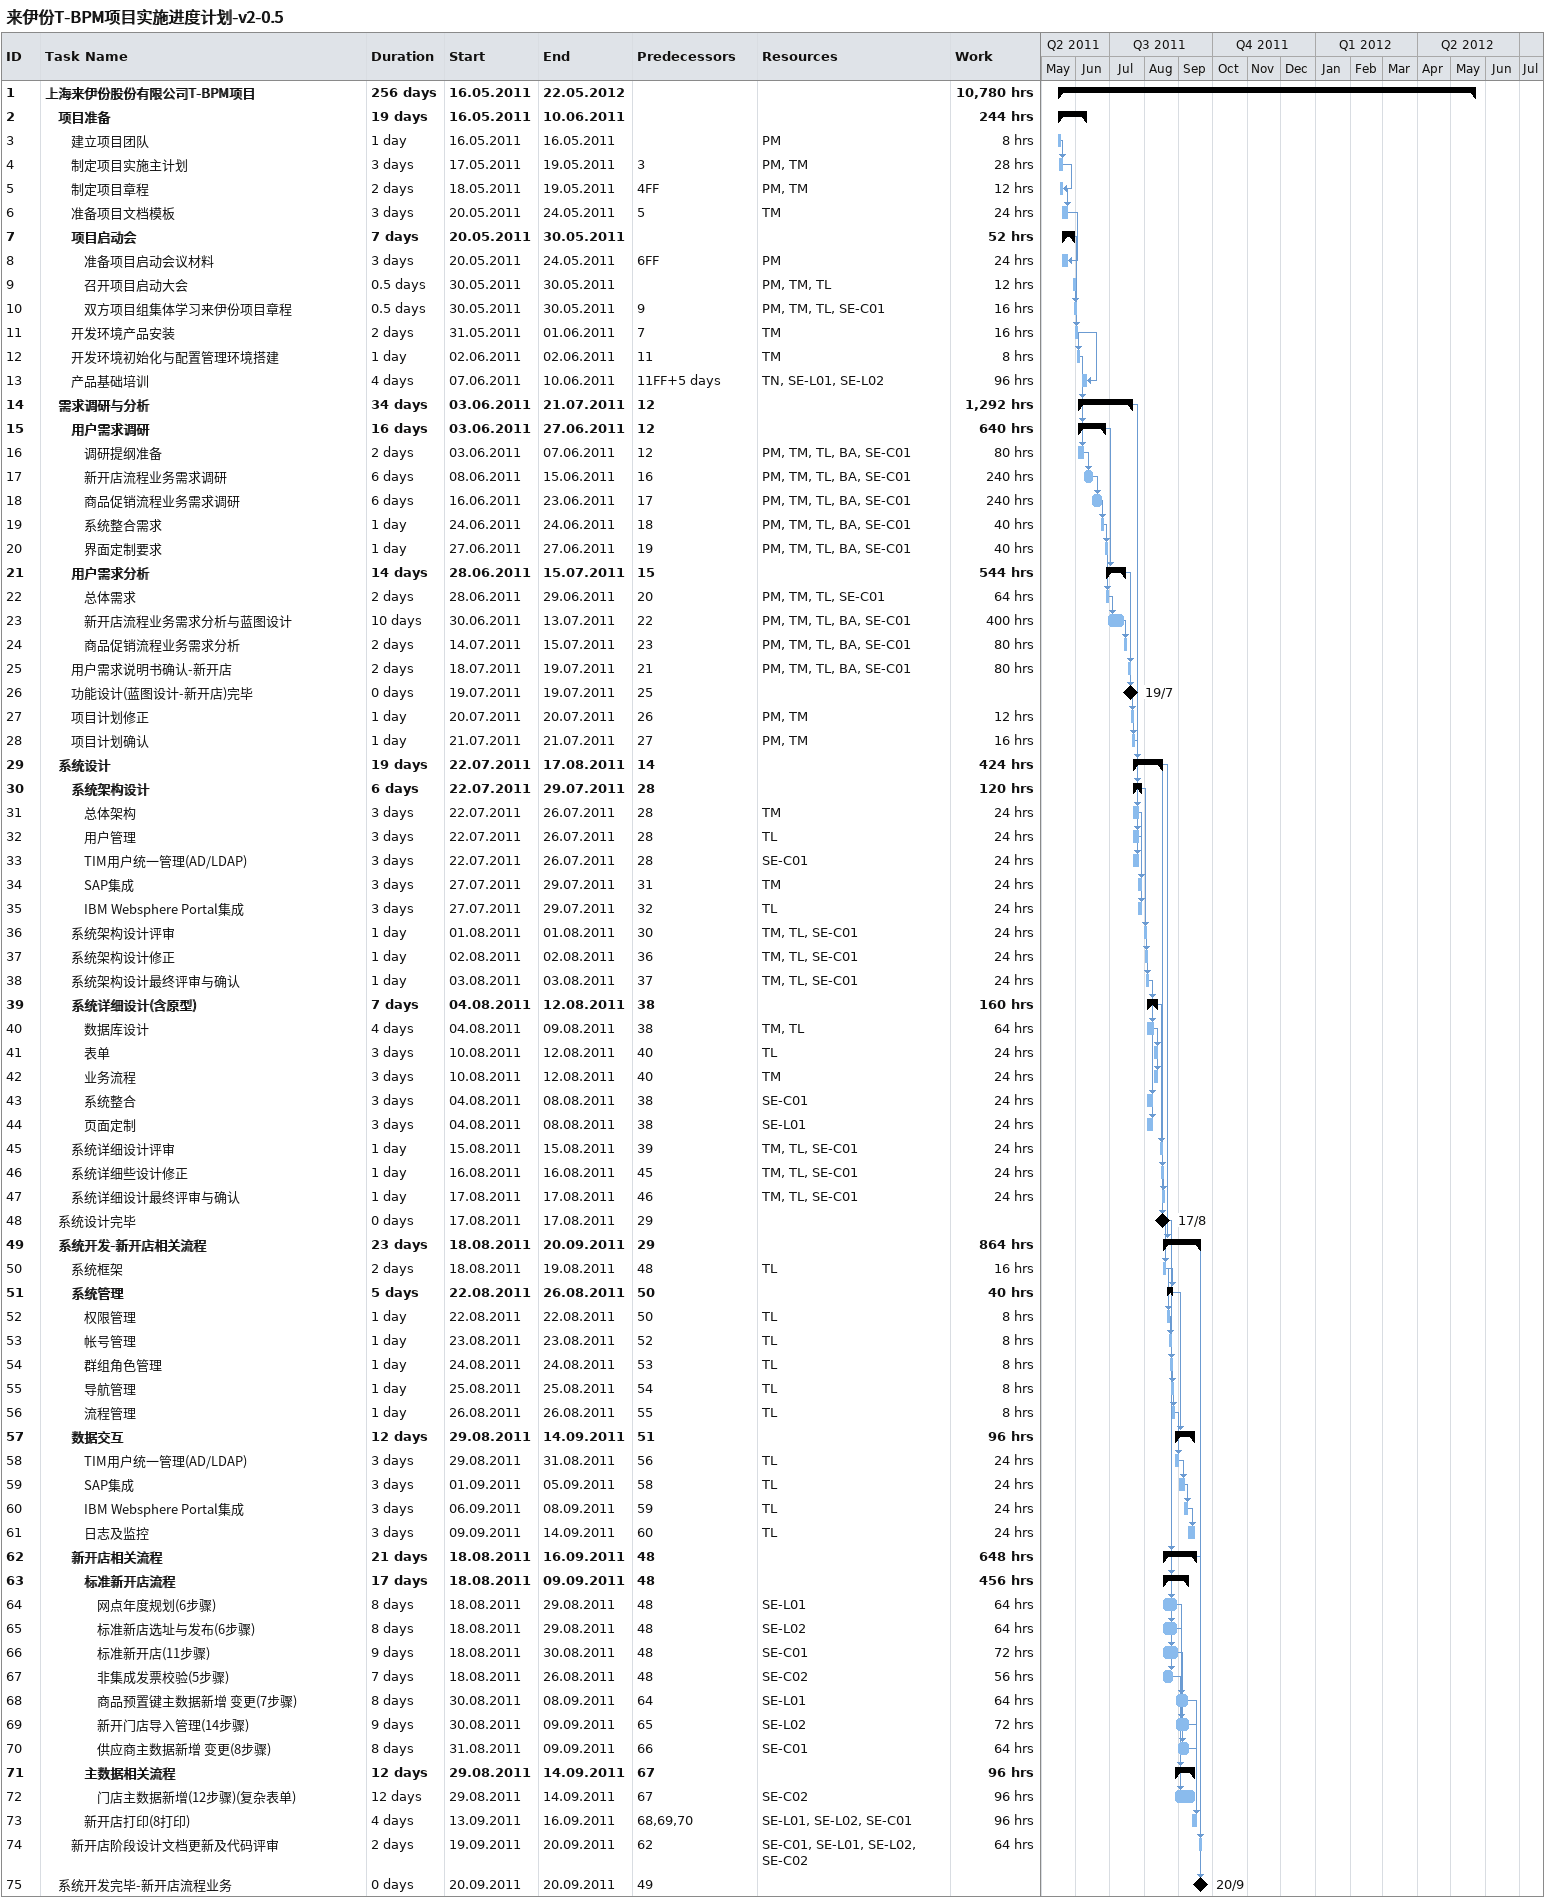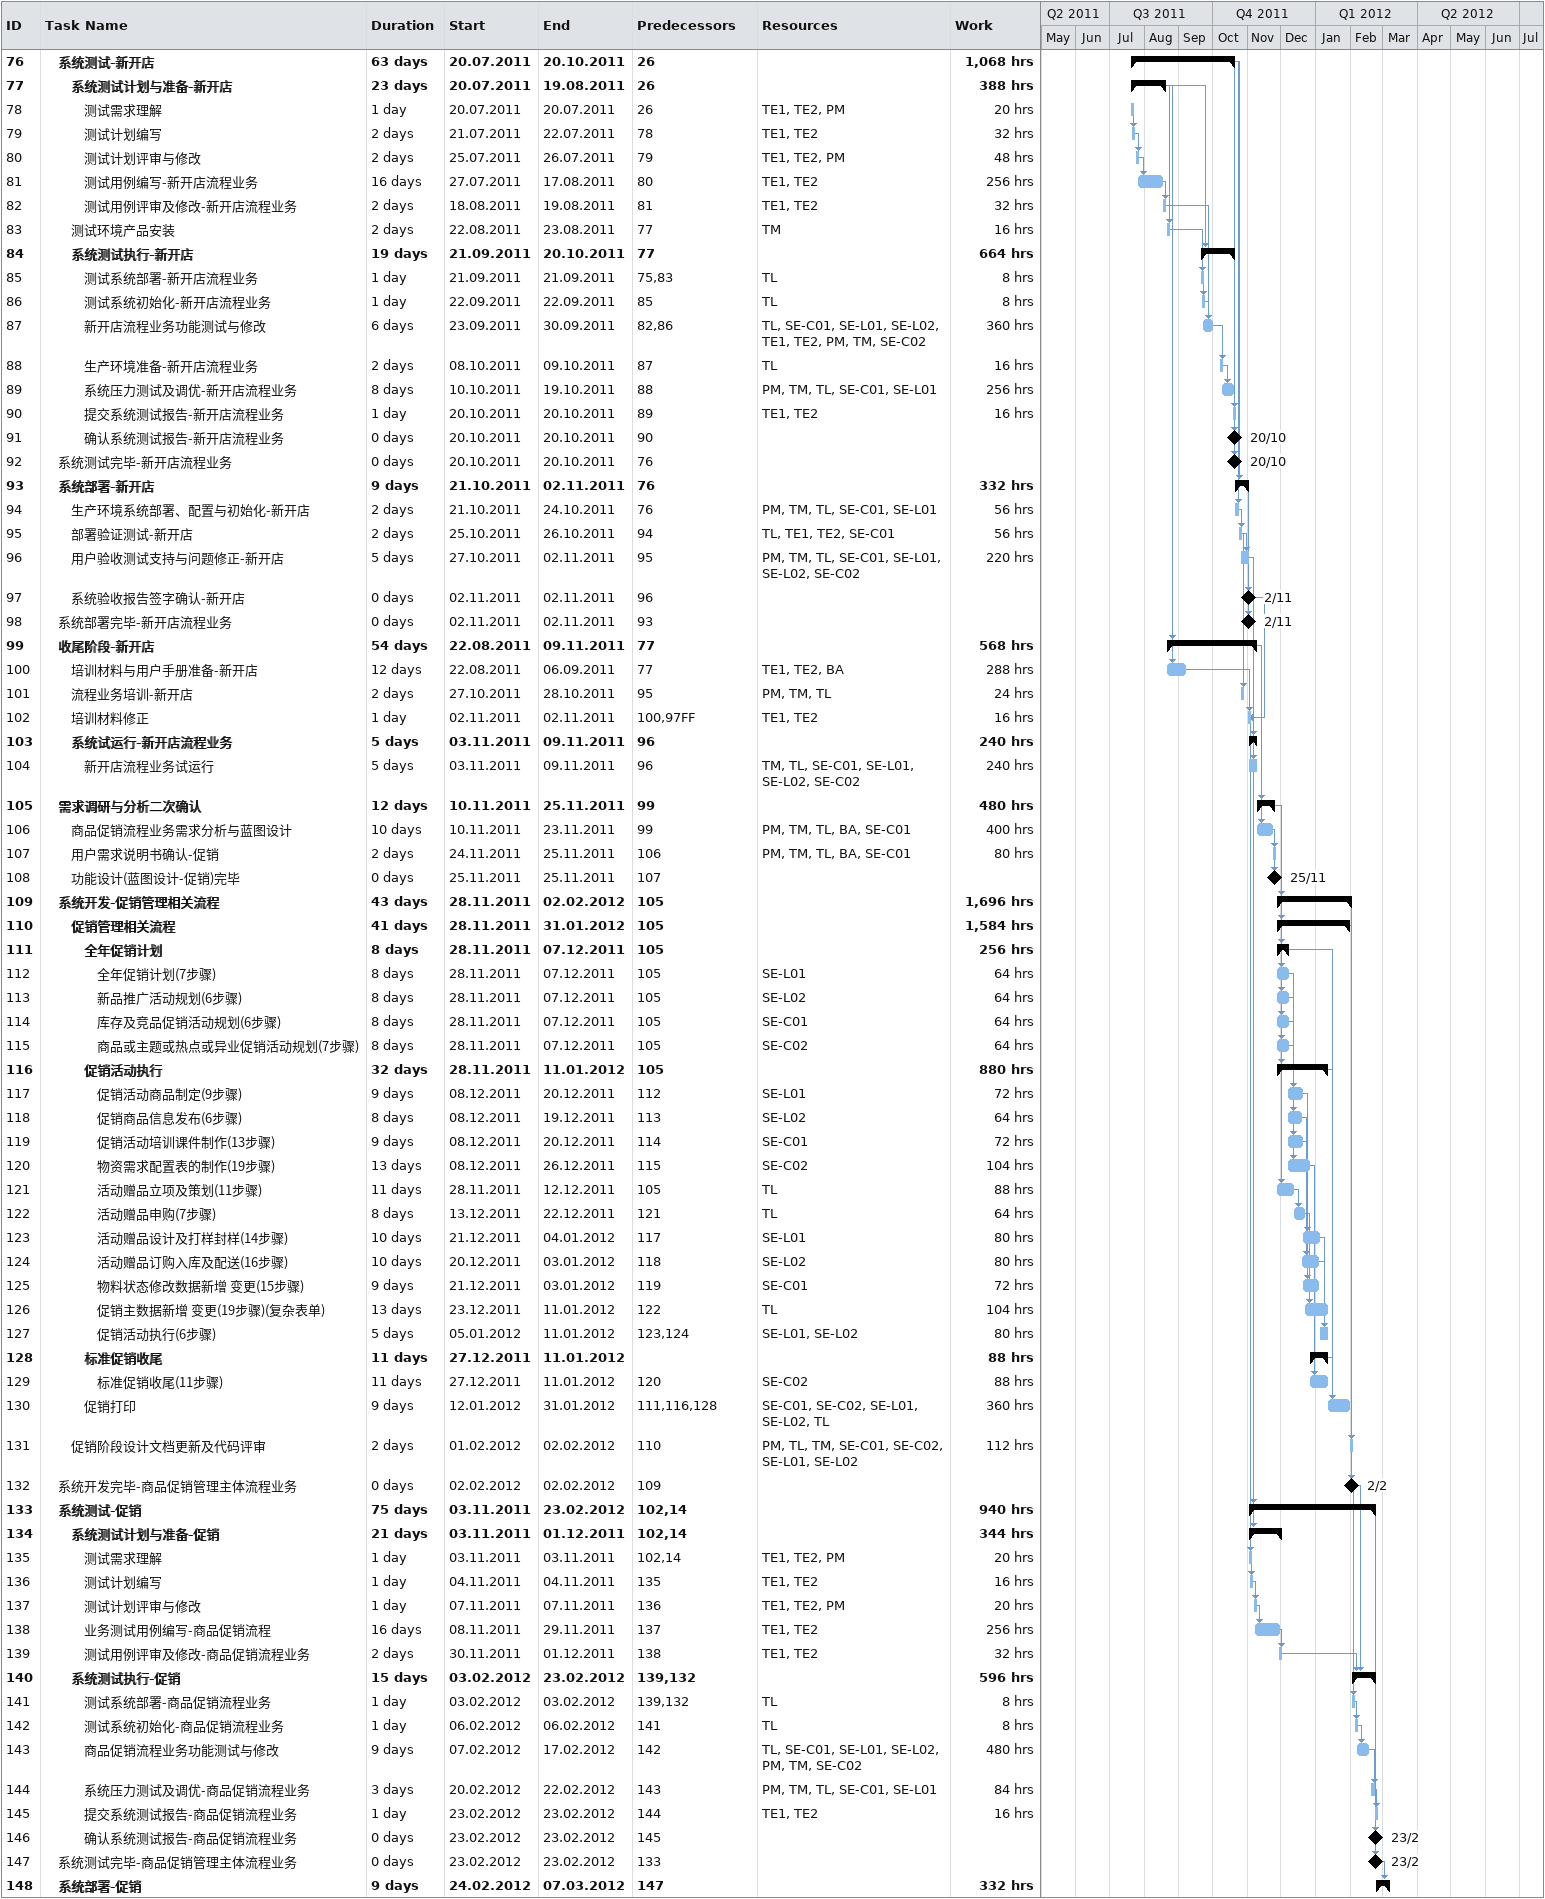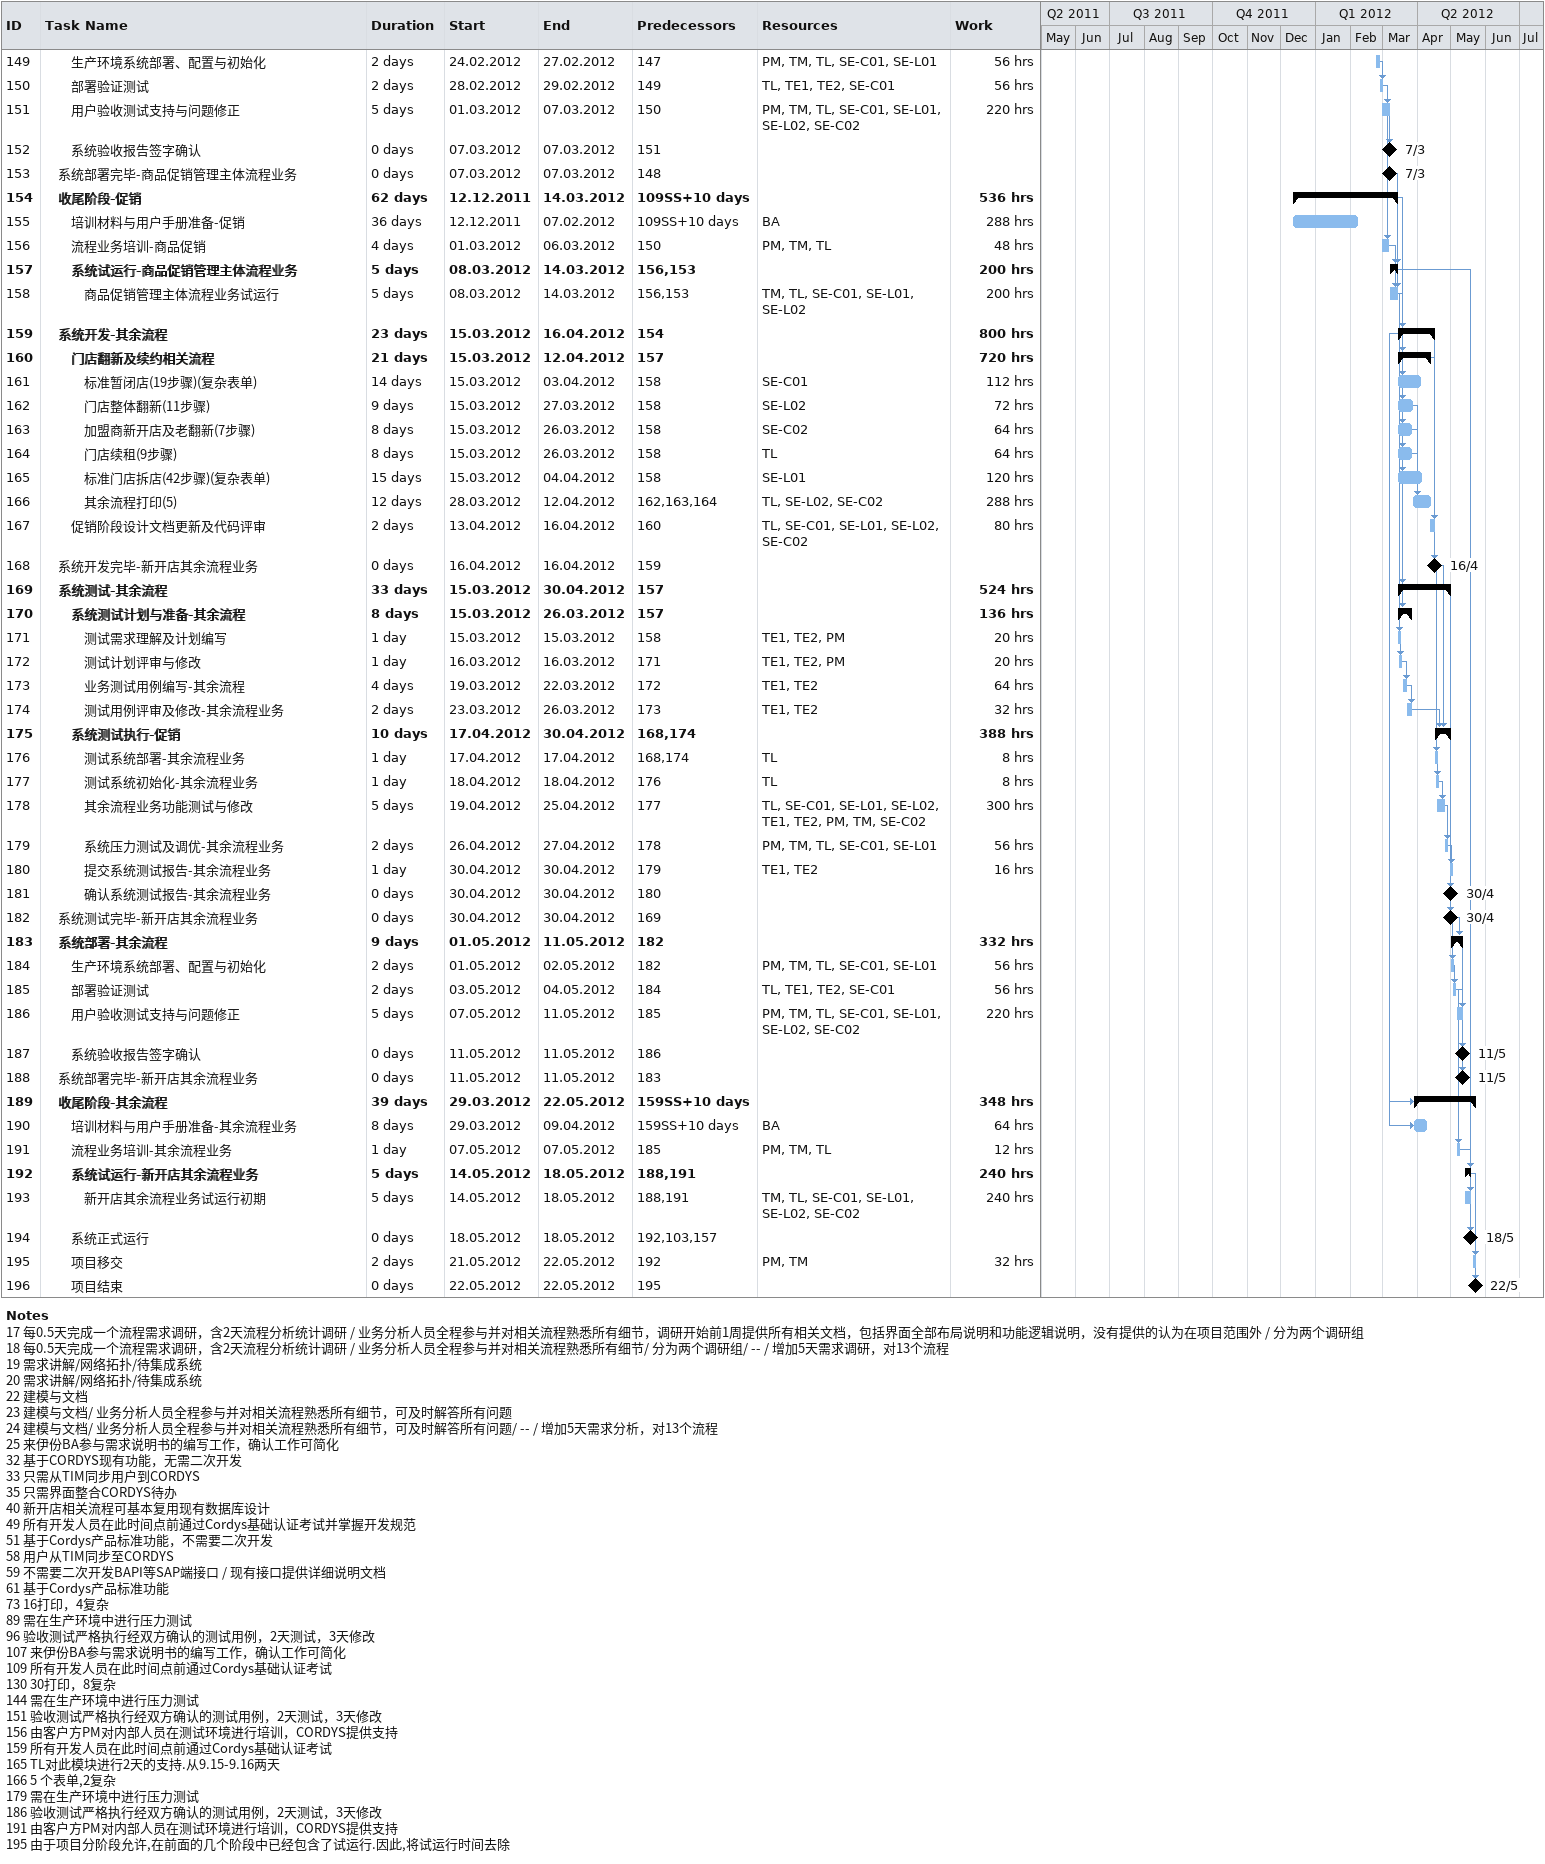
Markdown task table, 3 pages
来伊份T-BPM项目实施进度计划-v2-0.5

| ID | Level | Task | Duration | Start | Finish | Predecessors | Resources | Work (h) |
|---|---|---|---|---|---|---|---|---|
| 1 | 1 | **上海来伊份股份有限公司T-BPM项目** | 256d | 2011-05-16 | 2012-05-22 |  |  | 10780 |
| 2 | 2 | **项目准备** | 19d | 2011-05-16 | 2011-06-10 |  |  | 244 |
| 3 | 3 | 建立项目团队 | 1d | 2011-05-16 | 2011-05-16 |  | PM | 8 |
| 4 | 3 | 制定项目实施主计划 | 3d | 2011-05-17 | 2011-05-19 | 3 | PM, TM | 28 |
| 5 | 3 | 制定项目章程 | 2d | 2011-05-18 | 2011-05-19 | 4FF | PM, TM | 12 |
| 6 | 3 | 准备项目文档模板 | 3d | 2011-05-20 | 2011-05-24 | 5 | TM | 24 |
| 7 | 3 | **项目启动会** | 7d | 2011-05-20 | 2011-05-30 |  |  | 52 |
| 8 | 4 | 准备项目启动会议材料 | 3d | 2011-05-20 | 2011-05-24 | 6FF | PM | 24 |
| 9 | 4 | 召开项目启动大会 | 0.5d | 2011-05-30 | 2011-05-30 |  | PM, TM, TL | 12 |
| 10 | 4 | 双方项目组集体学习来伊份项目章程 | 0.5d | 2011-05-30 | 2011-05-30 | 9 | PM, TM, TL, SE-C01 | 16 |
| 11 | 3 | 开发环境产品安装 | 2d | 2011-05-31 | 2011-06-01 | 7 | TM | 16 |
| 12 | 3 | 开发环境初始化与配置管理环境搭建 | 1d | 2011-06-02 | 2011-06-02 | 11 | TM | 8 |
| 13 | 3 | 产品基础培训 | 4d | 2011-06-07 | 2011-06-10 | 11FF+5d | TN, SE-L01, SE-L02 | 96 |
| 14 | 2 | **需求调研与分析** | 34d | 2011-06-03 | 2011-07-21 | 12 |  | 1292 |
| 15 | 3 | **用户需求调研** | 16d | 2011-06-03 | 2011-06-27 | 12 |  | 640 |
| 16 | 4 | 调研提纲准备 | 2d | 2011-06-03 | 2011-06-07 | 12 | PM, TM, TL, BA, SE-C01 | 80 |
| 17 | 4 | 新开店流程业务需求调研 | 6d | 2011-06-08 | 2011-06-15 | 16 | PM, TM, TL, BA, SE-C01 | 240 |
| 18 | 4 | 商品促销流程业务需求调研 | 6d | 2011-06-16 | 2011-06-23 | 17 | PM, TM, TL, BA, SE-C01 | 240 |
| 19 | 4 | 系统整合需求 | 1d | 2011-06-24 | 2011-06-24 | 18 | PM, TM, TL, BA, SE-C01 | 40 |
| 20 | 4 | 界面定制要求 | 1d | 2011-06-27 | 2011-06-27 | 19 | PM, TM, TL, BA, SE-C01 | 40 |
| 21 | 3 | **用户需求分析** | 14d | 2011-06-28 | 2011-07-15 | 15 |  | 544 |
| 22 | 4 | 总体需求 | 2d | 2011-06-28 | 2011-06-29 | 20 | PM, TM, TL, SE-C01 | 64 |
| 23 | 4 | 新开店流程业务需求分析与蓝图设计 | 10d | 2011-06-30 | 2011-07-13 | 22 | PM, TM, TL, BA, SE-C01 | 400 |
| 24 | 4 | 商品促销流程业务需求分析 | 2d | 2011-07-14 | 2011-07-15 | 23 | PM, TM, TL, BA, SE-C01 | 80 |
| 25 | 3 | 用户需求说明书确认-新开店 | 2d | 2011-07-18 | 2011-07-19 | 21 | PM, TM, TL, BA, SE-C01 | 80 |
| 26 | 3 | 功能设计(蓝图设计-新开店)完毕 | 0d | 2011-07-19 | 2011-07-19 | 25 |  |  |
| 27 | 3 | 项目计划修正 | 1d | 2011-07-20 | 2011-07-20 | 26 | PM, TM | 12 |
| 28 | 3 | 项目计划确认 | 1d | 2011-07-21 | 2011-07-21 | 27 | PM, TM | 16 |
| 29 | 2 | **系统设计** | 19d | 2011-07-22 | 2011-08-17 | 14 |  | 424 |
| 30 | 3 | **系统架构设计** | 6d | 2011-07-22 | 2011-07-29 | 28 |  | 120 |
| 31 | 4 | 总体架构 | 3d | 2011-07-22 | 2011-07-26 | 28 | TM | 24 |
| 32 | 4 | 用户管理 | 3d | 2011-07-22 | 2011-07-26 | 28 | TL | 24 |
| 33 | 4 | TIM用户统一管理(AD/LDAP) | 3d | 2011-07-22 | 2011-07-26 | 28 | SE-C01 | 24 |
| 34 | 4 | SAP集成 | 3d | 2011-07-27 | 2011-07-29 | 31 | TM | 24 |
| 35 | 4 | IBM Websphere Portal集成 | 3d | 2011-07-27 | 2011-07-29 | 32 | TL | 24 |
| 36 | 3 | 系统架构设计评审 | 1d | 2011-08-01 | 2011-08-01 | 30 | TM, TL, SE-C01 | 24 |
| 37 | 3 | 系统架构设计修正 | 1d | 2011-08-02 | 2011-08-02 | 36 | TM, TL, SE-C01 | 24 |
| 38 | 3 | 系统架构设计最终评审与确认 | 1d | 2011-08-03 | 2011-08-03 | 37 | TM, TL, SE-C01 | 24 |
| 39 | 3 | **系统详细设计(含原型)** | 7d | 2011-08-04 | 2011-08-12 | 38 |  | 160 |
| 40 | 4 | 数据库设计 | 4d | 2011-08-04 | 2011-08-09 | 38 | TM, TL | 64 |
| 41 | 4 | 表单 | 3d | 2011-08-10 | 2011-08-12 | 40 | TL | 24 |
| 42 | 4 | 业务流程 | 3d | 2011-08-10 | 2011-08-12 | 40 | TM | 24 |
| 43 | 4 | 系统整合 | 3d | 2011-08-04 | 2011-08-08 | 38 | SE-C01 | 24 |
| 44 | 4 | 页面定制 | 3d | 2011-08-04 | 2011-08-08 | 38 | SE-L01 | 24 |
| 45 | 3 | 系统详细设计评审 | 1d | 2011-08-15 | 2011-08-15 | 39 | TM, TL, SE-C01 | 24 |
| 46 | 3 | 系统详细些设计修正 | 1d | 2011-08-16 | 2011-08-16 | 45 | TM, TL, SE-C01 | 24 |
| 47 | 3 | 系统详细设计最终评审与确认 | 1d | 2011-08-17 | 2011-08-17 | 46 | TM, TL, SE-C01 | 24 |
| 48 | 2 | 系统设计完毕 | 0d | 2011-08-17 | 2011-08-17 | 29 |  |  |
| 49 | 2 | **系统开发-新开店相关流程** | 23d | 2011-08-18 | 2011-09-20 | 29 |  | 864 |
| 50 | 3 | 系统框架 | 2d | 2011-08-18 | 2011-08-19 | 48 | TL | 16 |
| 51 | 3 | **系统管理** | 5d | 2011-08-22 | 2011-08-26 | 50 |  | 40 |
| 52 | 4 | 权限管理 | 1d | 2011-08-22 | 2011-08-22 | 50 | TL | 8 |
| 53 | 4 | 帐号管理 | 1d | 2011-08-23 | 2011-08-23 | 52 | TL | 8 |
| 54 | 4 | 群组角色管理 | 1d | 2011-08-24 | 2011-08-24 | 53 | TL | 8 |
| 55 | 4 | 导航管理 | 1d | 2011-08-25 | 2011-08-25 | 54 | TL | 8 |
| 56 | 4 | 流程管理 | 1d | 2011-08-26 | 2011-08-26 | 55 | TL | 8 |
| 57 | 3 | **数据交互** | 12d | 2011-08-29 | 2011-09-14 | 51 |  | 96 |
| 58 | 4 | TIM用户统一管理(AD/LDAP) | 3d | 2011-08-29 | 2011-08-31 | 56 | TL | 24 |
| 59 | 4 | SAP集成 | 3d | 2011-09-01 | 2011-09-05 | 58 | TL | 24 |
| 60 | 4 | IBM Websphere Portal集成 | 3d | 2011-09-06 | 2011-09-08 | 59 | TL | 24 |
| 61 | 4 | 日志及监控 | 3d | 2011-09-09 | 2011-09-14 | 60 | TL | 24 |
| 62 | 3 | **新开店相关流程** | 21d | 2011-08-18 | 2011-09-16 | 48 |  | 648 |
| 63 | 4 | **标准新开店流程** | 17d | 2011-08-18 | 2011-09-09 | 48 |  | 456 |
| 64 | 5 | 网点年度规划(6步骤) | 8d | 2011-08-18 | 2011-08-29 | 48 | SE-L01 | 64 |
| 65 | 5 | 标准新店选址与发布(6步骤) | 8d | 2011-08-18 | 2011-08-29 | 48 | SE-L02 | 64 |
| 66 | 5 | 标准新开店(11步骤) | 9d | 2011-08-18 | 2011-08-30 | 48 | SE-C01 | 72 |
| 67 | 5 | 非集成发票校验(5步骤) | 7d | 2011-08-18 | 2011-08-26 | 48 | SE-C02 | 56 |
| 68 | 5 | 商品预置键主数据新增 变更(7步骤) | 8d | 2011-08-30 | 2011-09-08 | 64 | SE-L01 | 64 |
| 69 | 5 | 新开门店导入管理(14步骤) | 9d | 2011-08-30 | 2011-09-09 | 65 | SE-L02 | 72 |
| 70 | 5 | 供应商主数据新增 变更(8步骤) | 8d | 2011-08-31 | 2011-09-09 | 66 | SE-C01 | 64 |
| 71 | 4 | **主数据相关流程** | 12d | 2011-08-29 | 2011-09-14 | 67 |  | 96 |
| 72 | 5 | 门店主数据新增(12步骤)(复杂表单) | 12d | 2011-08-29 | 2011-09-14 | 67 | SE-C02 | 96 |
| 73 | 4 | 新开店打印(8打印) | 4d | 2011-09-13 | 2011-09-16 | 68, 69, 70 | SE-L01, SE-L02, SE-C01 | 96 |
| 74 | 3 | 新开店阶段设计文档更新及代码评审 | 2d | 2011-09-19 | 2011-09-20 | 62 | SE-C01, SE-L01, SE-L02, SE-C02 | 64 |
| 75 | 2 | 系统开发完毕-新开店流程业务 | 0d | 2011-09-20 | 2011-09-20 | 49 |  |  |
| 76 | 2 | **系统测试-新开店** | 63d | 2011-07-20 | 2011-10-20 | 26 |  | 1068 |
| 77 | 3 | **系统测试计划与准备-新开店** | 23d | 2011-07-20 | 2011-08-19 | 26 |  | 388 |
| 78 | 4 | 测试需求理解 | 1d | 2011-07-20 | 2011-07-20 | 26 | TE1, TE2, PM | 20 |
| 79 | 4 | 测试计划编写 | 2d | 2011-07-21 | 2011-07-22 | 78 | TE1, TE2 | 32 |
| 80 | 4 | 测试计划评审与修改 | 2d | 2011-07-25 | 2011-07-26 | 79 | TE1, TE2, PM | 48 |
| 81 | 4 | 测试用例编写-新开店流程业务 | 16d | 2011-07-27 | 2011-08-17 | 80 | TE1, TE2 | 256 |
| 82 | 4 | 测试用例评审及修改-新开店流程业务 | 2d | 2011-08-18 | 2011-08-19 | 81 | TE1, TE2 | 32 |
| 83 | 3 | 测试环境产品安装 | 2d | 2011-08-22 | 2011-08-23 | 77 | TM | 16 |
| 84 | 3 | **系统测试执行-新开店** | 19d | 2011-09-21 | 2011-10-20 | 77 |  | 664 |
| 85 | 4 | 测试系统部署-新开店流程业务 | 1d | 2011-09-21 | 2011-09-21 | 75, 83 | TL | 8 |
| 86 | 4 | 测试系统初始化-新开店流程业务 | 1d | 2011-09-22 | 2011-09-22 | 85 | TL | 8 |
| 87 | 4 | 新开店流程业务功能测试与修改 | 6d | 2011-09-23 | 2011-09-30 | 82, 86 | TL, SE-C01, SE-L01, SE-L02, TE1, TE2, PM, TM, SE-C02 | 360 |
| 88 | 4 | 生产环境准备-新开店流程业务 | 2d | 2011-10-08 | 2011-10-09 | 87 | TL | 16 |
| 89 | 4 | 系统压力测试及调优-新开店流程业务 | 8d | 2011-10-10 | 2011-10-19 | 88 | PM, TM, TL, SE-C01, SE-L01 | 256 |
| 90 | 4 | 提交系统测试报告-新开店流程业务 | 1d | 2011-10-20 | 2011-10-20 | 89 | TE1, TE2 | 16 |
| 91 | 4 | 确认系统测试报告-新开店流程业务 | 0d | 2011-10-20 | 2011-10-20 | 90 |  |  |
| 92 | 2 | 系统测试完毕-新开店流程业务 | 0d | 2011-10-20 | 2011-10-20 | 76 |  |  |
| 93 | 2 | **系统部署-新开店** | 9d | 2011-10-21 | 2011-11-02 | 76 |  | 332 |
| 94 | 3 | 生产环境系统部署、配置与初始化-新开店 | 2d | 2011-10-21 | 2011-10-24 | 76 | PM, TM, TL, SE-C01, SE-L01 | 56 |
| 95 | 3 | 部署验证测试-新开店 | 2d | 2011-10-25 | 2011-10-26 | 94 | TL, TE1, TE2, SE-C01 | 56 |
| 96 | 3 | 用户验收测试支持与问题修正-新开店 | 5d | 2011-10-27 | 2011-11-02 | 95 | PM, TM, TL, SE-C01, SE-L01, SE-L02, SE-C02 | 220 |
| 97 | 3 | 系统验收报告签字确认-新开店 | 0d | 2011-11-02 | 2011-11-02 | 96 |  |  |
| 98 | 2 | 系统部署完毕-新开店流程业务 | 0d | 2011-11-02 | 2011-11-02 | 93 |  |  |
| 99 | 2 | **收尾阶段-新开店** | 54d | 2011-08-22 | 2011-11-09 | 77 |  | 568 |
| 100 | 3 | 培训材料与用户手册准备-新开店 | 12d | 2011-08-22 | 2011-09-06 | 77 | TE1, TE2, BA | 288 |
| 101 | 3 | 流程业务培训-新开店 | 2d | 2011-10-27 | 2011-10-28 | 95 | PM, TM, TL | 24 |
| 102 | 3 | 培训材料修正 | 1d | 2011-11-02 | 2011-11-02 | 100, 97FF | TE1, TE2 | 16 |
| 103 | 3 | **系统试运行-新开店流程业务** | 5d | 2011-11-03 | 2011-11-09 | 96 |  | 240 |
| 104 | 4 | 新开店流程业务试运行 | 5d | 2011-11-03 | 2011-11-09 | 96 | TM, TL, SE-C01, SE-L01, SE-L02, SE-C02 | 240 |
| 105 | 2 | **需求调研与分析二次确认** | 12d | 2011-11-10 | 2011-11-25 | 99 |  | 480 |
| 106 | 3 | 商品促销流程业务需求分析与蓝图设计 | 10d | 2011-11-10 | 2011-11-23 | 99 | PM, TM, TL, BA, SE-C01 | 400 |
| 107 | 3 | 用户需求说明书确认-促销 | 2d | 2011-11-24 | 2011-11-25 | 106 | PM, TM, TL, BA, SE-C01 | 80 |
| 108 | 3 | 功能设计(蓝图设计-促销)完毕 | 0d | 2011-11-25 | 2011-11-25 | 107 |  |  |
| 109 | 2 | **系统开发-促销管理相关流程** | 43d | 2011-11-28 | 2012-02-02 | 105 |  | 1696 |
| 110 | 3 | **促销管理相关流程** | 41d | 2011-11-28 | 2012-01-31 | 105 |  | 1584 |
| 111 | 4 | **全年促销计划** | 8d | 2011-11-28 | 2011-12-07 | 105 |  | 256 |
| 112 | 5 | 全年促销计划(7步骤) | 8d | 2011-11-28 | 2011-12-07 | 105 | SE-L01 | 64 |
| 113 | 5 | 新品推广活动规划(6步骤) | 8d | 2011-11-28 | 2011-12-07 | 105 | SE-L02 | 64 |
| 114 | 5 | 库存及竞品促销活动规划(6步骤) | 8d | 2011-11-28 | 2011-12-07 | 105 | SE-C01 | 64 |
| 115 | 5 | 商品或主题或热点或异业促销活动规划(7步骤) | 8d | 2011-11-28 | 2011-12-07 | 105 | SE-C02 | 64 |
| 116 | 4 | **促销活动执行** | 32d | 2011-11-28 | 2012-01-11 | 105 |  | 880 |
| 117 | 5 | 促销活动商品制定(9步骤) | 9d | 2011-12-08 | 2011-12-20 | 112 | SE-L01 | 72 |
| 118 | 5 | 促销商品信息发布(6步骤) | 8d | 2011-12-08 | 2011-12-19 | 113 | SE-L02 | 64 |
| 119 | 5 | 促销活动培训课件制作(13步骤) | 9d | 2011-12-08 | 2011-12-20 | 114 | SE-C01 | 72 |
| 120 | 5 | 物资需求配置表的制作(19步骤) | 13d | 2011-12-08 | 2011-12-26 | 115 | SE-C02 | 104 |
| 121 | 5 | 活动赠品立项及策划(11步骤) | 11d | 2011-11-28 | 2011-12-12 | 105 | TL | 88 |
| 122 | 5 | 活动赠品申购(7步骤) | 8d | 2011-12-13 | 2011-12-22 | 121 | TL | 64 |
| 123 | 5 | 活动赠品设计及打样封样(14步骤) | 10d | 2011-12-21 | 2012-01-04 | 117 | SE-L01 | 80 |
| 124 | 5 | 活动赠品订购入库及配送(16步骤) | 10d | 2011-12-20 | 2012-01-03 | 118 | SE-L02 | 80 |
| 125 | 5 | 物料状态修改数据新增 变更(15步骤) | 9d | 2011-12-21 | 2012-01-03 | 119 | SE-C01 | 72 |
| 126 | 5 | 促销主数据新增 变更(19步骤)(复杂表单) | 13d | 2011-12-23 | 2012-01-11 | 122 | TL | 104 |
| 127 | 5 | 促销活动执行(6步骤) | 5d | 2012-01-05 | 2012-01-11 | 123, 124 | SE-L01, SE-L02 | 80 |
| 128 | 4 | **标准促销收尾** | 11d | 2011-12-27 | 2012-01-11 |  |  | 88 |
| 129 | 5 | 标准促销收尾(11步骤) | 11d | 2011-12-27 | 2012-01-11 | 120 | SE-C02 | 88 |
| 130 | 4 | 促销打印 | 9d | 2012-01-12 | 2012-01-31 | 111, 116, 128 | SE-C01, SE-C02, SE-L01, SE-L02, TL | 360 |
| 131 | 3 | 促销阶段设计文档更新及代码评审 | 2d | 2012-02-01 | 2012-02-02 | 110 | PM, TL, TM, SE-C01, SE-C02, SE-L01, SE-L02 | 112 |
| 132 | 2 | 系统开发完毕-商品促销管理主体流程业务 | 0d | 2012-02-02 | 2012-02-02 | 109 |  |  |
| 133 | 2 | **系统测试-促销** | 75d | 2011-11-03 | 2012-02-23 | 102, 14 |  | 940 |
| 134 | 3 | **系统测试计划与准备-促销** | 21d | 2011-11-03 | 2011-12-01 | 102, 14 |  | 344 |
| 135 | 4 | 测试需求理解 | 1d | 2011-11-03 | 2011-11-03 | 102, 14 | TE1, TE2, PM | 20 |
| 136 | 4 | 测试计划编写 | 1d | 2011-11-04 | 2011-11-04 | 135 | TE1, TE2 | 16 |
| 137 | 4 | 测试计划评审与修改 | 1d | 2011-11-07 | 2011-11-07 | 136 | TE1, TE2, PM | 20 |
| 138 | 4 | 业务测试用例编写-商品促销流程 | 16d | 2011-11-08 | 2011-11-29 | 137 | TE1, TE2 | 256 |
| 139 | 4 | 测试用例评审及修改-商品促销流程业务 | 2d | 2011-11-30 | 2011-12-01 | 138 | TE1, TE2 | 32 |
| 140 | 3 | **系统测试执行-促销** | 15d | 2012-02-03 | 2012-02-23 | 139, 132 |  | 596 |
| 141 | 4 | 测试系统部署-商品促销流程业务 | 1d | 2012-02-03 | 2012-02-03 | 139, 132 | TL | 8 |
| 142 | 4 | 测试系统初始化-商品促销流程业务 | 1d | 2012-02-06 | 2012-02-06 | 141 | TL | 8 |
| 143 | 4 | 商品促销流程业务功能测试与修改 | 9d | 2012-02-07 | 2012-02-17 | 142 | TL, SE-C01, SE-L01, SE-L02, PM, TM, SE-C02 | 480 |
| 144 | 4 | 系统压力测试及调优-商品促销流程业务 | 3d | 2012-02-20 | 2012-02-22 | 143 | PM, TM, TL, SE-C01, SE-L01 | 84 |
| 145 | 4 | 提交系统测试报告-商品促销流程业务 | 1d | 2012-02-23 | 2012-02-23 | 144 | TE1, TE2 | 16 |
| 146 | 4 | 确认系统测试报告-商品促销流程业务 | 0d | 2012-02-23 | 2012-02-23 | 145 |  |  |
| 147 | 2 | 系统测试完毕-商品促销管理主体流程业务 | 0d | 2012-02-23 | 2012-02-23 | 133 |  |  |
| 148 | 2 | **系统部署-促销** | 9d | 2012-02-24 | 2012-03-07 | 147 |  | 332 |
| 149 | 3 | 生产环境系统部署、配置与初始化 | 2d | 2012-02-24 | 2012-02-27 | 147 | PM, TM, TL, SE-C01, SE-L01 | 56 |
| 150 | 3 | 部署验证测试 | 2d | 2012-02-28 | 2012-02-29 | 149 | TL, TE1, TE2, SE-C01 | 56 |
| 151 | 3 | 用户验收测试支持与问题修正 | 5d | 2012-03-01 | 2012-03-07 | 150 | PM, TM, TL, SE-C01, SE-L01, SE-L02, SE-C02 | 220 |
| 152 | 3 | 系统验收报告签字确认 | 0d | 2012-03-07 | 2012-03-07 | 151 |  |  |
| 153 | 2 | 系统部署完毕-商品促销管理主体流程业务 | 0d | 2012-03-07 | 2012-03-07 | 148 |  |  |
| 154 | 2 | **收尾阶段-促销** | 62d | 2011-12-12 | 2012-03-14 | 109SS+10d |  | 536 |
| 155 | 3 | 培训材料与用户手册准备-促销 | 36d | 2011-12-12 | 2012-02-07 | 109SS+10d | BA | 288 |
| 156 | 3 | 流程业务培训-商品促销 | 4d | 2012-03-01 | 2012-03-06 | 150 | PM, TM, TL | 48 |
| 157 | 3 | **系统试运行-商品促销管理主体流程业务** | 5d | 2012-03-08 | 2012-03-14 | 156, 153 |  | 200 |
| 158 | 4 | 商品促销管理主体流程业务试运行 | 5d | 2012-03-08 | 2012-03-14 | 156, 153 | TM, TL, SE-C01, SE-L01, SE-L02 | 200 |
| 159 | 2 | **系统开发-其余流程** | 23d | 2012-03-15 | 2012-04-16 | 154 |  | 800 |
| 160 | 3 | **门店翻新及续约相关流程** | 21d | 2012-03-15 | 2012-04-12 | 157 |  | 720 |
| 161 | 4 | 标准暂闭店(19步骤)(复杂表单) | 14d | 2012-03-15 | 2012-04-03 | 158 | SE-C01 | 112 |
| 162 | 4 | 门店整体翻新(11步骤) | 9d | 2012-03-15 | 2012-03-27 | 158 | SE-L02 | 72 |
| 163 | 4 | 加盟商新开店及老翻新(7步骤) | 8d | 2012-03-15 | 2012-03-26 | 158 | SE-C02 | 64 |
| 164 | 4 | 门店续租(9步骤) | 8d | 2012-03-15 | 2012-03-26 | 158 | TL | 64 |
| 165 | 4 | 标准门店拆店(42步骤)(复杂表单) | 15d | 2012-03-15 | 2012-04-04 | 158 | SE-L01 | 120 |
| 166 | 4 | 其余流程打印(5) | 12d | 2012-03-28 | 2012-04-12 | 162, 163, 164 | TL, SE-L02, SE-C02 | 288 |
| 167 | 3 | 促销阶段设计文档更新及代码评审 | 2d | 2012-04-13 | 2012-04-16 | 160 | TL, SE-C01, SE-L01, SE-L02, SE-C02 | 80 |
| 168 | 2 | 系统开发完毕-新开店其余流程业务 | 0d | 2012-04-16 | 2012-04-16 | 159 |  |  |
| 169 | 2 | **系统测试-其余流程** | 33d | 2012-03-15 | 2012-04-30 | 157 |  | 524 |
| 170 | 3 | **系统测试计划与准备-其余流程** | 8d | 2012-03-15 | 2012-03-26 | 157 |  | 136 |
| 171 | 4 | 测试需求理解及计划编写 | 1d | 2012-03-15 | 2012-03-15 | 158 | TE1, TE2, PM | 20 |
| 172 | 4 | 测试计划评审与修改 | 1d | 2012-03-16 | 2012-03-16 | 171 | TE1, TE2, PM | 20 |
| 173 | 4 | 业务测试用例编写-其余流程 | 4d | 2012-03-19 | 2012-03-22 | 172 | TE1, TE2 | 64 |
| 174 | 4 | 测试用例评审及修改-其余流程业务 | 2d | 2012-03-23 | 2012-03-26 | 173 | TE1, TE2 | 32 |
| 175 | 3 | **系统测试执行-促销** | 10d | 2012-04-17 | 2012-04-30 | 168, 174 |  | 388 |
| 176 | 4 | 测试系统部署-其余流程业务 | 1d | 2012-04-17 | 2012-04-17 | 168, 174 | TL | 8 |
| 177 | 4 | 测试系统初始化-其余流程业务 | 1d | 2012-04-18 | 2012-04-18 | 176 | TL | 8 |
| 178 | 4 | 其余流程业务功能测试与修改 | 5d | 2012-04-19 | 2012-04-25 | 177 | TL, SE-C01, SE-L01, SE-L02, TE1, TE2, PM, TM, SE-C02 | 300 |
| 179 | 4 | 系统压力测试及调优-其余流程业务 | 2d | 2012-04-26 | 2012-04-27 | 178 | PM, TM, TL, SE-C01, SE-L01 | 56 |
| 180 | 4 | 提交系统测试报告-其余流程业务 | 1d | 2012-04-30 | 2012-04-30 | 179 | TE1, TE2 | 16 |
| 181 | 4 | 确认系统测试报告-其余流程业务 | 0d | 2012-04-30 | 2012-04-30 | 180 |  |  |
| 182 | 2 | 系统测试完毕-新开店其余流程业务 | 0d | 2012-04-30 | 2012-04-30 | 169 |  |  |
| 183 | 2 | **系统部署-其余流程** | 9d | 2012-05-01 | 2012-05-11 | 182 |  | 332 |
| 184 | 3 | 生产环境系统部署、配置与初始化 | 2d | 2012-05-01 | 2012-05-02 | 182 | PM, TM, TL, SE-C01, SE-L01 | 56 |
| 185 | 3 | 部署验证测试 | 2d | 2012-05-03 | 2012-05-04 | 184 | TL, TE1, TE2, SE-C01 | 56 |
| 186 | 3 | 用户验收测试支持与问题修正 | 5d | 2012-05-07 | 2012-05-11 | 185 | PM, TM, TL, SE-C01, SE-L01, SE-L02, SE-C02 | 220 |
| 187 | 3 | 系统验收报告签字确认 | 0d | 2012-05-11 | 2012-05-11 | 186 |  |  |
| 188 | 2 | 系统部署完毕-新开店其余流程业务 | 0d | 2012-05-11 | 2012-05-11 | 183 |  |  |
| 189 | 2 | **收尾阶段-其余流程** | 39d | 2012-03-29 | 2012-05-22 | 159SS+10d |  | 348 |
| 190 | 3 | 培训材料与用户手册准备-其余流程业务 | 8d | 2012-03-29 | 2012-04-09 | 159SS+10d | BA | 64 |
| 191 | 3 | 流程业务培训-其余流程业务 | 1d | 2012-05-07 | 2012-05-07 | 185 | PM, TM, TL | 12 |
| 192 | 3 | **系统试运行-新开店其余流程业务** | 5d | 2012-05-14 | 2012-05-18 | 188, 191 |  | 240 |
| 193 | 4 | 新开店其余流程业务试运行初期 | 5d | 2012-05-14 | 2012-05-18 | 188, 191 | TM, TL, SE-C01, SE-L01, SE-L02, SE-C02 | 240 |
| 194 | 3 | 系统正式运行 | 0d | 2012-05-18 | 2012-05-18 | 192, 103, 157 |  |  |
| 195 | 3 | 项目移交 | 2d | 2012-05-21 | 2012-05-22 | 192 | PM, TM | 32 |
| 196 | 3 | 项目结束 | 0d | 2012-05-22 | 2012-05-22 | 195 |  |  |

Notes
- 17: 每0.5天完成一个流程需求调研，含2天流程分析统计调研 / 业务分析人员全程参与并对相关流程熟悉所有细节，调研开始前1周提供所有相关文档，包括界面全部布局说明和功能逻辑说明，没有提供的认为在项目范围外 / 分为两个调研组
- 18: 每0.5天完成一个流程需求调研，含2天流程分析统计调研 / 业务分析人员全程参与并对相关流程熟悉所有细节 / 分为两个调研组 / -- / 增加5天需求调研，对13个流程
- 19: 需求讲解/网络拓扑/待集成系统
- 20: 需求讲解/网络拓扑/待集成系统
- 22: 建模与文档
- 23: 建模与文档 / 业务分析人员全程参与并对相关流程熟悉所有细节，可及时解答所有问题
- 24: 建模与文档 / 业务分析人员全程参与并对相关流程熟悉所有细节，可及时解答所有问题 / -- / 增加5天需求分析，对13个流程
- 25: 来伊份BA参与需求说明书的编写工作，确认工作可简化
- 32: 基于CORDYS现有功能，无需二次开发
- 33: 只需从TIM同步用户到CORDYS
- 35: 只需界面整合CORDYS待办
- 40: 新开店相关流程可基本复用现有数据库设计
- 49: 所有开发人员在此时间点前通过Cordys基础认证考试并掌握开发规范
- 51: 基于Cordys产品标准功能，不需要二次开发
- 58: 用户从TIM同步至CORDYS
- 59: 不需要二次开发BAPI等SAP端接口 / 现有接口提供详细说明文档
- 61: 基于Cordys产品标准功能
- 73: 16打印，4复杂
- 89: 需在生产环境中进行压力测试
- 96: 验收测试严格执行经双方确认的测试用例，2天测试，3天修改
- 107: 来伊份BA参与需求说明书的编写工作，确认工作可简化
- 109: 所有开发人员在此时间点前通过Cordys基础认证考试
- 130: 30打印，8复杂
- 144: 需在生产环境中进行压力测试
- 151: 验收测试严格执行经双方确认的测试用例，2天测试，3天修改
- 156: 由客户方PM对内部人员在测试环境进行培训，CORDYS提供支持
- 159: 所有开发人员在此时间点前通过Cordys基础认证考试
- 165: TL对此模块进行2天的支持.从9.15-9.16两天
- 166: 5 个表单,2复杂
- 179: 需在生产环境中进行压力测试
- 186: 验收测试严格执行经双方确认的测试用例，2天测试，3天修改
- 191: 由客户方PM对内部人员在测试环境进行培训，CORDYS提供支持
- 195: 由于项目分阶段允许,在前面的几个阶段中已经包含了试运行.因此,将试运行时间去除
